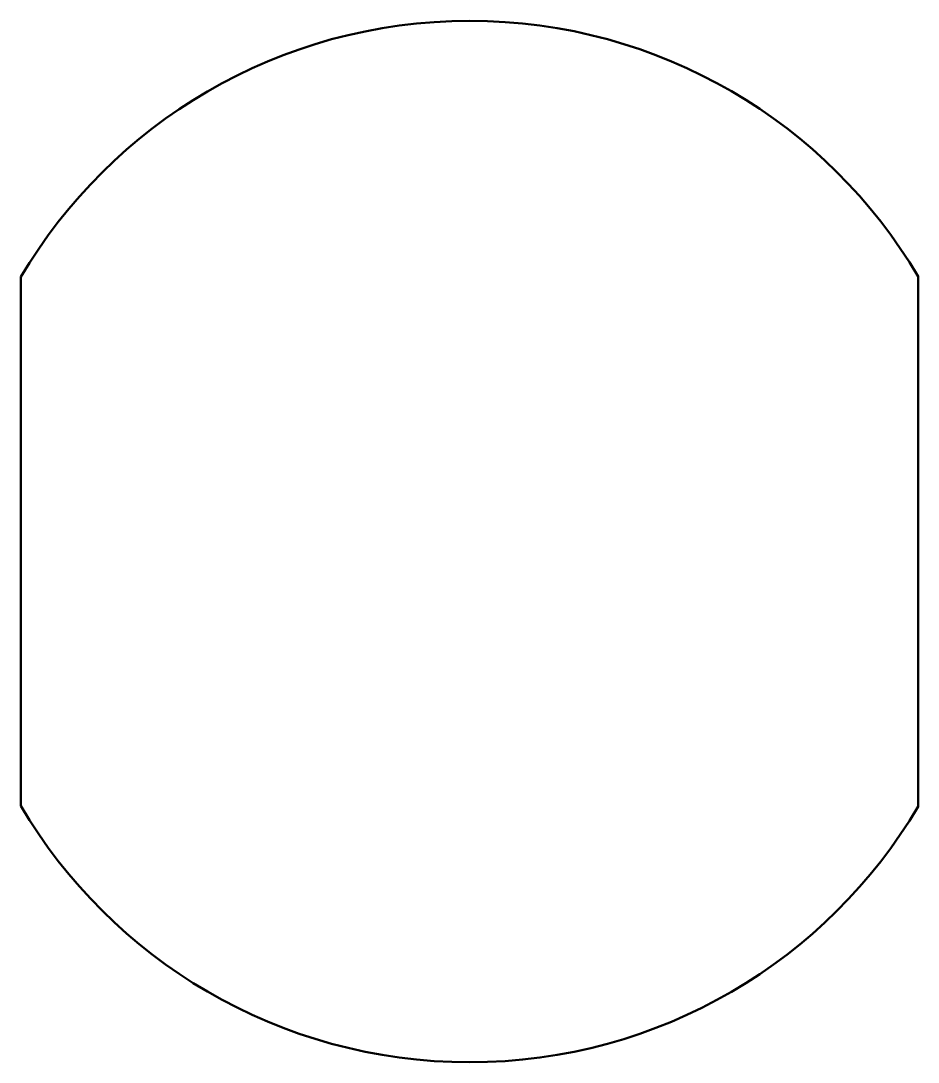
# Model space of a CAD drawing. Header units: millimetres. Extents: x 132 to 247, y 135 to 268.
import ezdxf

# ---------------------------------------------------------------- set-up
doc = ezdxf.new("R2010")
doc.units = ezdxf.units.MM
doc.header["$MEASUREMENT"] = 0
doc.layers.add('svg2', color=7, linetype='Continuous', lineweight=0)

msp = doc.modelspace()

# ---------------------------------------------------------------- linework, layer by layer
at = {"layer": 'svg2', "color": 250, "lineweight": 50, "true_color": 0x1d1d1b}
msp.add_open_spline([(131.87, 167.32), (143.47, 147.67), (164.85, 134.51), (189.3, 134.51), (213.71, 134.51), (235.09, 147.64), (246.7, 167.25), (246.7, 167.25), (246.7, 235.13), (246.7, 235.13), (235.09, 254.74), (213.71, 267.86), (189.3, 267.86), (164.85, 267.86), (143.47, 254.71), (131.87, 235.06), (131.87, 235.06), (131.87, 167.32), (131.87, 167.32)], degree=3, knots=[0, 0, 0, 0, 1, 1, 1, 2, 2, 2, 3, 3, 3, 4, 4, 4, 5, 5, 5, 6, 6, 6, 6], dxfattribs=at)

doc.saveas('drawing.dxf')
